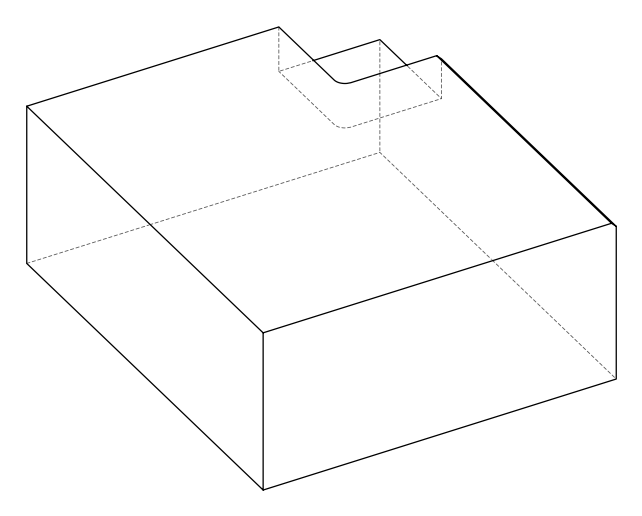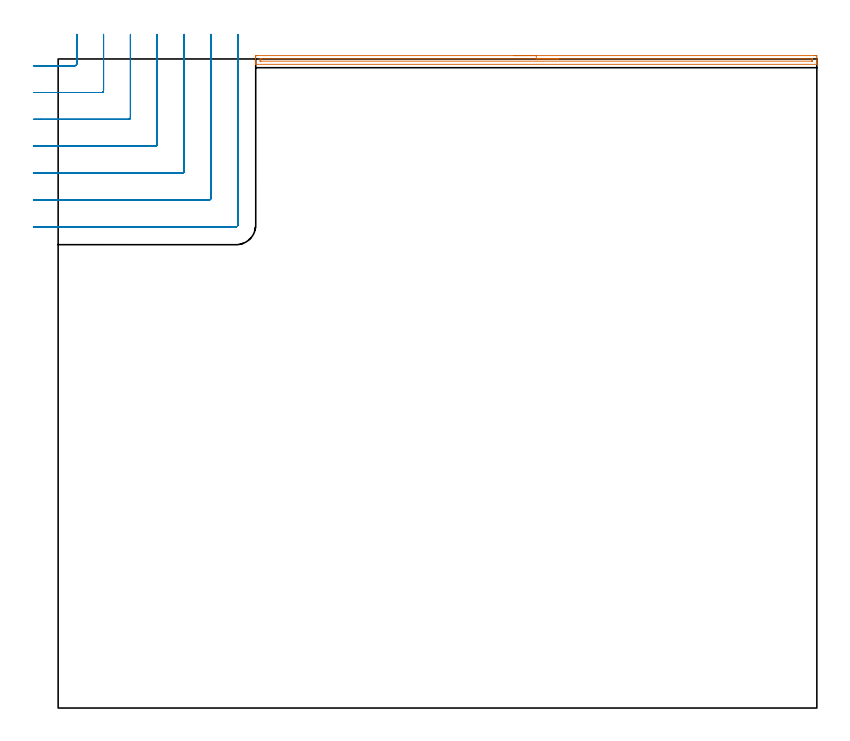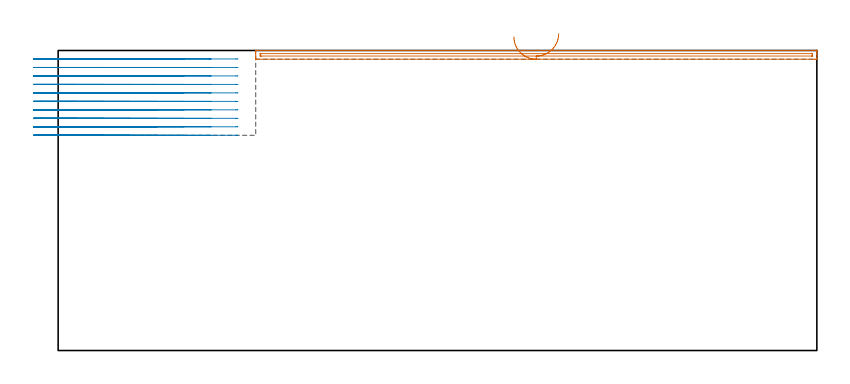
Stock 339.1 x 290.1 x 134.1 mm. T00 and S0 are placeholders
(PLAN: 2 operations, 1 tool changes, 20.7 min)
(1 AREA_MILL | FG_CHAMFER_SURFACE | UGT0205_001 | 4.17 min | 1930 mm3)
(2 MILL_CORNER_NOTCH_RECTANGULAR | CORNER_NOTCH_RECTANGULAR | NXT0201_012 | Follow Part, ap 4, ae 75% | 16.5 min | 277154 mm3)
(TOOL UGT0205_001 | Chamfer Mill 20 x 3 x 45 deg. | D20 FL50 Z2)
(TOOL NXT0201_012 | ENDMILL 16mm [2P460-1600-NA 1630] | D16 FL38 Z6)
(OP 1 AREA_MILL)
G17 G21 G94 G90
T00 M6
G54
G17 G0 G90 X203.7 Y291.6 S1061 M3
G43 Z144.1 H0
Z140.2
G94 G1 X203.738 Z139.328 F250.
X203.852 Z138.464
X204.041 Z137.612
X204.303 Z136.78
X204.637 Z135.974
X205.04 Z135.2
X205.509 Z134.464
X206.04 Z133.772
X206.629 Z133.129
X207.272 Z132.54
X207.964 Z132.009
X208.7 Z131.54
X209.474 Z131.137
X210.28 Z130.803
X211.112 Z130.541
X211.964 Z130.352
X212.828 Z130.238
X213.7 Z130.2
X337.856
X338.467 Y291.598 Z130.202
X339.072 Y291.593 Z130.203
X339.093 Y291.591 Z130.205
X339.1 Y290.989 Z130.806
Y289.574 Z132.223
Y289.204 Z132.592
Y288.464 Z133.336
Y288.206 Z133.594
X339.098 Y287.767 Z134.024
X339.095 Y287.702 Z134.089
X339.094
X338.915 Y287.7 Z134.1
X88.485
X88.31 Y287.703 Z134.088
X88.307 Y287.766 Z134.026
X88.3 Y288.206 Z133.593
Y288.463 Z133.336
Y289.204 Z132.592
Y290.467 Z131.331
X88.303 Y290.989 Z130.806
X88.307 Y291.591 Z130.205
X88.328 Y291.593 Z130.203
X88.933 Y291.6 Z130.2
X213.7
Y290.186 Z131.614
X336.768 Y290.185 Z131.615
X336.947 Y290.183 Z131.617
X337.066 Y290.18 Z131.62
X337.092 Y290.177 Z131.623
X337.095 Y290.173 Z131.627
X337.097 Y290.156 Z131.644
X337.099 Y290.096 Z131.704
X337.1 Y289.676 Z132.124
X337.097 Y289.204 Z132.596
X337.094 Y289.151 Z132.649
X337.09 Y289.128 Z132.672
X337.083 Y289.121 Z132.679
X337.036 Y289.119 Z132.681
X336.858 Y289.115 Z132.685
X336.768 Y289.114 Z132.686
X336.679
X90.632 Y289.115 Z132.685
X90.453 Y289.117 Z132.683
X90.334 Y289.12 Z132.68
X90.308 Y289.123 Z132.677
X90.306 Y289.127 Z132.673
X90.303 Y289.144 Z132.656
X90.301 Y289.204 Z132.596
X90.3 Y289.624 Z132.176
X90.303 Y290.096 Z131.704
X90.306 Y290.149 Z131.651
X90.31 Y290.172 Z131.628
X90.317 Y290.179 Z131.621
X90.364 Y290.181 Z131.619
X90.542 Y290.185 Z131.615
X90.632 Y290.186 Z131.614
X90.721
X213.7
X214.572 Z131.652
X215.437 Z131.766
X216.288 Z131.955
X217.12 Z132.217
X217.926 Z132.551
X218.7 Z132.954
X219.436 Z133.423
X220.128 Z133.954
X220.771 Z134.543
X221.36 Z135.186
X221.892 Z135.879
X222.36 Z136.614
X222.763 Z137.388
X223.097 Z138.194
X223.359 Z139.026
X223.548 Z139.878
X223.662 Z140.743
X223.7 Z141.614
G0 Z144.1
M5
M2
(OP 2 MILL_CORNER_NOTCH_RECTANGULAR)
G17 G21 G94 G90
T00 M6
G54
G17 G0 G90 X-11. Y287.1 S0 M3
G43 Z144.1 H1
Z130.31
G94 G1 X-8. F250.
X7.506 F500.
G3 X8.3 Y287.894 R0.8
G1 Y298.1
Y301.1 F250.
G0 Z144.1
X-11. Y275.1
Z130.31
G1 X-8.
X19.505 F500.
G3 X20.3 Y275.895 R0.8
G1 Y298.1
Y301.1 F250.
G0 Z144.1
X-11. Y263.1
Z130.31
G1 X-8.
X31.505 F500.
G3 X32.3 Y263.895 R0.8
G1 Y298.1
Y301.1 F250.
G0 Z144.1
X-11. Y251.1
Z130.31
G1 X-8.
X43.505 F500.
G3 X44.3 Y251.895 R0.8
G1 Y298.1
Y301.1 F250.
G0 Z144.1
X-11. Y239.1
Z130.31
G1 X-8.
X55.504 F500.
G3 X56.3 Y239.896 R0.8
G1 Y298.1
Y301.1 F250.
G0 Z144.1
X-11. Y227.1
Z130.31
G1 X-8.
X67.504 F500.
G3 X68.3 Y227.896 R0.8
G1 Y298.1
Y301.1 F250.
G0 Z144.1
X-11. Y215.1
Z130.31
G1 X-8.
X79.504 F500.
G3 X80.3 Y215.896 R0.8
G1 Y298.1
Y301.1 F250.
G0 Z144.1
X-11. Y287.1
Z126.52
G1 X-8.
X7.506 F500.
G3 X8.3 Y287.894 R0.8
G1 Y298.1
Y301.1 F250.
G0 Z144.1
X-11. Y275.1
Z126.52
G1 X-8.
X19.505 F500.
G3 X20.3 Y275.895 R0.8
G1 Y298.1
Y301.1 F250.
G0 Z144.1
X-11. Y263.1
Z126.52
G1 X-8.
X31.505 F500.
G3 X32.3 Y263.895 R0.8
G1 Y298.1
Y301.1 F250.
G0 Z144.1
X-11. Y251.1
Z126.52
G1 X-8.
X43.505 F500.
G3 X44.3 Y251.895 R0.8
G1 Y298.1
Y301.1 F250.
G0 Z144.1
X-11. Y239.1
Z126.52
G1 X-8.
X55.504 F500.
G3 X56.3 Y239.896 R0.8
G1 Y298.1
Y301.1 F250.
G0 Z144.1
X-11. Y227.1
Z126.52
G1 X-8.
X67.504 F500.
G3 X68.3 Y227.896 R0.8
G1 Y298.1
Y301.1 F250.
G0 Z144.1
X-11. Y215.1
Z126.52
G1 X-8.
X79.504 F500.
G3 X80.3 Y215.896 R0.8
G1 Y298.1
Y301.1 F250.
G0 Z144.1
X-11. Y287.1
Z122.73
G1 X-8.
X7.506 F500.
G3 X8.3 Y287.894 R0.8
G1 Y298.1
Y301.1 F250.
G0 Z144.1
X-11. Y275.1
Z122.73
G1 X-8.
X19.505 F500.
G3 X20.3 Y275.895 R0.8
G1 Y298.1
Y301.1 F250.
G0 Z144.1
X-11. Y263.1
Z122.73
G1 X-8.
X31.505 F500.
G3 X32.3 Y263.895 R0.8
G1 Y298.1
Y301.1 F250.
G0 Z144.1
X-11. Y251.1
Z122.73
G1 X-8.
X43.505 F500.
G3 X44.3 Y251.895 R0.8
G1 Y298.1
Y301.1 F250.
G0 Z144.1
X-11. Y239.1
Z122.73
G1 X-8.
X55.504 F500.
G3 X56.3 Y239.896 R0.8
G1 Y298.1
Y301.1 F250.
G0 Z144.1
X-11. Y227.1
Z122.73
G1 X-8.
X67.504 F500.
G3 X68.3 Y227.896 R0.8
G1 Y298.1
Y301.1 F250.
G0 Z144.1
X-11. Y215.1
Z122.73
G1 X-8.
X79.504 F500.
G3 X80.3 Y215.896 R0.8
G1 Y298.1
Y301.1 F250.
G0 Z144.1
X-11. Y287.1
Z118.94
G1 X-8.
X7.506 F500.
G3 X8.3 Y287.894 R0.8
G1 Y298.1
Y301.1 F250.
G0 Z144.1
X-11. Y275.1
Z118.94
G1 X-8.
X19.505 F500.
G3 X20.3 Y275.895 R0.8
G1 Y298.1
Y301.1 F250.
G0 Z144.1
X-11. Y263.1
Z118.94
G1 X-8.
X31.505 F500.
G3 X32.3 Y263.895 R0.8
G1 Y298.1
Y301.1 F250.
G0 Z144.1
X-11. Y251.1
Z118.94
G1 X-8.
X43.505 F500.
G3 X44.3 Y251.895 R0.8
G1 Y298.1
Y301.1 F250.
G0 Z144.1
X-11. Y239.1
Z118.94
G1 X-8.
X55.504 F500.
G3 X56.3 Y239.896 R0.8
G1 Y298.1
Y301.1 F250.
G0 Z144.1
X-11. Y227.1
Z118.94
G1 X-8.
X67.504 F500.
G3 X68.3 Y227.896 R0.8
G1 Y298.1
Y301.1 F250.
G0 Z144.1
X-11. Y215.1
Z118.94
G1 X-8.
X79.504 F500.
G3 X80.3 Y215.896 R0.8
G1 Y298.1
Y301.1 F250.
G0 Z144.1
X-11. Y287.1
Z115.15
G1 X-8.
X7.506 F500.
G3 X8.3 Y287.894 R0.8
G1 Y298.1
Y301.1 F250.
G0 Z144.1
X-11. Y275.1
Z115.15
G1 X-8.
X19.505 F500.
G3 X20.3 Y275.895 R0.8
G1 Y298.1
Y301.1 F250.
G0 Z144.1
X-11. Y263.1
Z115.15
G1 X-8.
X31.505 F500.
G3 X32.3 Y263.895 R0.8
G1 Y298.1
Y301.1 F250.
G0 Z144.1
X-11. Y251.1
Z115.15
G1 X-8.
X43.505 F500.
G3 X44.3 Y251.895 R0.8
G1 Y298.1
Y301.1 F250.
G0 Z144.1
X-11. Y239.1
Z115.15
G1 X-8.
X55.504 F500.
G3 X56.3 Y239.896 R0.8
G1 Y298.1
Y301.1 F250.
G0 Z144.1
X-11. Y227.1
Z115.15
G1 X-8.
X67.504 F500.
G3 X68.3 Y227.896 R0.8
G1 Y298.1
Y301.1 F250.
G0 Z144.1
X-11. Y215.1
Z115.15
G1 X-8.
X79.504 F500.
G3 X80.3 Y215.896 R0.8
G1 Y298.1
Y301.1 F250.
G0 Z144.1
X-11. Y287.1
Z111.36
G1 X-8.
X7.506 F500.
G3 X8.3 Y287.894 R0.8
G1 Y298.1
Y301.1 F250.
G0 Z144.1
X-11. Y275.1
Z111.36
G1 X-8.
X19.505 F500.
G3 X20.3 Y275.895 R0.8
G1 Y298.1
Y301.1 F250.
G0 Z144.1
X-11. Y263.1
Z111.36
G1 X-8.
X31.505 F500.
G3 X32.3 Y263.895 R0.8
G1 Y298.1
Y301.1 F250.
G0 Z144.1
X-11. Y251.1
Z111.36
G1 X-8.
X43.505 F500.
G3 X44.3 Y251.895 R0.8
G1 Y298.1
Y301.1 F250.
G0 Z144.1
X-11. Y239.1
Z111.36
G1 X-8.
X55.504 F500.
G3 X56.3 Y239.896 R0.8
G1 Y298.1
Y301.1 F250.
G0 Z144.1
X-11. Y227.1
Z111.36
G1 X-8.
X67.504 F500.
G3 X68.3 Y227.896 R0.8
G1 Y298.1
Y301.1 F250.
G0 Z144.1
X-11. Y215.1
Z111.36
G1 X-8.
X79.504 F500.
G3 X80.3 Y215.896 R0.8
G1 Y298.1
Y301.1 F250.
G0 Z144.1
X-11. Y287.1
Z107.57
G1 X-8.
X7.506 F500.
G3 X8.3 Y287.894 R0.8
G1 Y298.1
Y301.1 F250.
G0 Z144.1
X-11. Y275.1
Z107.57
G1 X-8.
X19.505 F500.
G3 X20.3 Y275.895 R0.8
G1 Y298.1
Y301.1 F250.
G0 Z144.1
X-11. Y263.1
Z107.57
G1 X-8.
X31.505 F500.
G3 X32.3 Y263.895 R0.8
G1 Y298.1
Y301.1 F250.
G0 Z144.1
X-11. Y251.1
Z107.57
G1 X-8.
X43.505 F500.
G3 X44.3 Y251.895 R0.8
G1 Y298.1
Y301.1 F250.
G0 Z144.1
X-11. Y239.1
Z107.57
G1 X-8.
X55.504 F500.
G3 X56.3 Y239.896 R0.8
G1 Y298.1
Y301.1 F250.
G0 Z144.1
X-11. Y227.1
Z107.57
G1 X-8.
X67.504 F500.
G3 X68.3 Y227.896 R0.8
G1 Y298.1
Y301.1 F250.
G0 Z144.1
X-11. Y215.1
Z107.57
G1 X-8.
X79.504 F500.
G3 X80.3 Y215.896 R0.8
G1 Y298.1
Y301.1 F250.
G0 Z144.1
X-11. Y287.1
Z103.78
G1 X-8.
X7.506 F500.
G3 X8.3 Y287.894 R0.8
G1 Y298.1
Y301.1 F250.
G0 Z144.1
X-11. Y275.1
Z103.78
G1 X-8.
X19.505 F500.
G3 X20.3 Y275.895 R0.8
G1 Y298.1
Y301.1 F250.
G0 Z144.1
X-11. Y263.1
Z103.78
G1 X-8.
X31.505 F500.
G3 X32.3 Y263.895 R0.8
G1 Y298.1
Y301.1 F250.
G0 Z144.1
X-11. Y251.1
Z103.78
G1 X-8.
X43.505 F500.
G3 X44.3 Y251.895 R0.8
G1 Y298.1
Y301.1 F250.
G0 Z144.1
X-11. Y239.1
Z103.78
G1 X-8.
X55.504 F500.
G3 X56.3 Y239.896 R0.8
G1 Y298.1
Y301.1 F250.
G0 Z144.1
X-11. Y227.1
Z103.78
G1 X-8.
X67.504 F500.
G3 X68.3 Y227.896 R0.8
G1 Y298.1
Y301.1 F250.
G0 Z144.1
X-11. Y215.1
Z103.78
G1 X-8.
X79.504 F500.
G3 X80.3 Y215.896 R0.8
G1 Y298.1
Y301.1 F250.
G0 Z144.1
X-11. Y287.1
Z99.99
G1 X-8.
X7.506 F500.
G3 X8.3 Y287.894 R0.8
G1 Y298.1
Y301.1 F250.
G0 Z144.1
X-11. Y275.1
Z99.99
G1 X-8.
X19.505 F500.
G3 X20.3 Y275.895 R0.8
G1 Y298.1
Y301.1 F250.
G0 Z144.1
X-11. Y263.1
Z99.99
G1 X-8.
X31.505 F500.
G3 X32.3 Y263.895 R0.8
G1 Y298.1
Y301.1 F250.
G0 Z144.1
X-11. Y251.1
Z99.99
G1 X-8.
X43.505 F500.
G3 X44.3 Y251.895 R0.8
G1 Y298.1
Y301.1 F250.
G0 Z144.1
X-11. Y239.1
Z99.99
G1 X-8.
X55.504 F500.
G3 X56.3 Y239.896 R0.8
G1 Y298.1
Y301.1 F250.
G0 Z144.1
X-11. Y227.1
Z99.99
G1 X-8.
X67.504 F500.
G3 X68.3 Y227.896 R0.8
G1 Y298.1
Y301.1 F250.
G0 Z144.1
X-11. Y215.1
Z99.99
G1 X-8.
X79.504 F500.
G3 X80.3 Y215.896 R0.8
G1 Y298.1
Y301.1 F250.
G0 Z144.1
X-11. Y287.1
Z96.2
G1 X-8.
X7.506 F500.
G3 X8.3 Y287.894 R0.8
G1 Y298.1
Y301.1 F250.
G0 Z144.1
X-11. Y275.1
Z96.2
G1 X-8.
X19.505 F500.
G3 X20.3 Y275.895 R0.8
G1 Y298.1
Y301.1 F250.
G0 Z144.1
X-11. Y263.1
Z96.2
G1 X-8.
X31.505 F500.
G3 X32.3 Y263.895 R0.8
G1 Y298.1
Y301.1 F250.
G0 Z144.1
X-11. Y251.1
Z96.2
G1 X-8.
X43.505 F500.
G3 X44.3 Y251.895 R0.8
G1 Y298.1
Y301.1 F250.
G0 Z144.1
X-11. Y239.1
Z96.2
G1 X-8.
X55.504 F500.
G3 X56.3 Y239.896 R0.8
G1 Y298.1
Y301.1 F250.
G0 Z144.1
X-11. Y227.1
Z96.2
G1 X-8.
X67.504 F500.
G3 X68.3 Y227.896 R0.8
G1 Y298.1
Y301.1 F250.
G0 Z144.1
X-11. Y215.1
Z96.2
G1 X-8.
X79.504 F500.
G3 X80.3 Y215.896 R0.8
G1 Y298.1
Y301.1 F250.
G0 Z144.1
M5
M2
